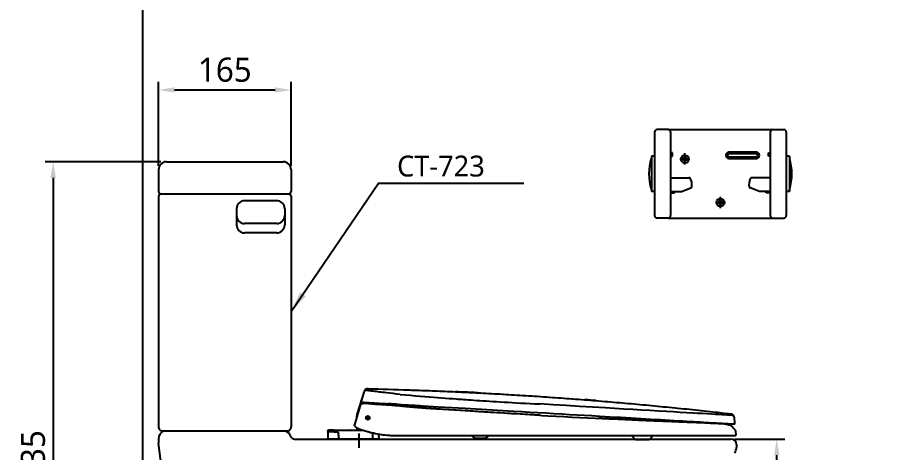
# Model space of a CAD drawing. Extents: x 76 to 2241, y -59 to 2209.
# Drawn here: x 86 to 1163, y 567 to 1109 of the extents above; entities that cross this region are included whole.
import ezdxf

# ---------------------------------------------------------------- set-up
doc = ezdxf.new("R2010")
doc.units = 0
doc.header["$LTSCALE"] = 20
doc.header["$MEASUREMENT"] = 0
doc.layers.get('0').update_dxf_attribs({"linetype": 'CONTINUOUS'})
doc.layers.get('DEFPOINTS').update_dxf_attribs({"linetype": 'CONTINUOUS'})
for name, color, linetype in [('1', 1, 'CONTINUOUS'), ('2', 2, 'CONTINUOUS'), ('3', 3, 'CONTINUOUS'), ('4', 4, 'CONTINUOUS'), ('6', 6, 'CONTINUOUS'), ('FAUCET', 4, 'CONTINUOUS')]:
    doc.layers.add(name, color=color, linetype=linetype)
doc.styles.get("Standard").update_dxf_attribs({"font": 'NanumGothic.ttf'})
doc.dimstyles.get("Standard").update_dxf_attribs({"dimtxt": 2.7, "dimasz": 2, "dimexe": 2, "dimexo": 1, "dimgap": 1.5, "dimtad": 1, "dimlfac": 10, "dimzin": 0, "dimdsep": 46, "dimtxsty": 'Standard', "dimcen": 0, "dimclrt": 2, "dimadec": 0, "dimazin": 0, "dimtfac": 1, "dimtofl": 0, "dimtmove": 0, "dimatfit": 3, "dimfxl": 0, "dimtolj": 1, "dimtzin": 0, "dimarcsym": 0})

# ---------------------------------------------------------------- blocks, each defined once
blk = doc.blocks.new('*D24')
at = {"color": 3, "lineweight": -2}
for p, q in [((979.3, 584), (1041.5, 584)), ((1031.5, 214), (1031.5, 564)), ((833.2, 194), (1041.5, 194))]:
    blk.add_line(p, q, dxfattribs=at)
at = {"color": 3}
for points in [[(1028.2, 564), (1034.9, 564), (1031.5, 584)], [(1028.2, 214), (1034.9, 214), (1031.5, 194)]]:
    blk.add_solid(points, dxfattribs=at)
at = {"layer": 'DEFPOINTS', "color": 0}
for p in [(974.3, 584), (1031.5, 584), (828.2, 194)]:
    blk.add_point(p, dxfattribs=at)
at = {"color": 2, "insert": (1006.5, 389), "char_height": 30, "attachment_point": 5, "rotation": 90}
blk.add_mtext('\\A1;390', dxfattribs=at)
blk = doc.blocks.new('*D27')
at = {"color": 3, "lineweight": -2}
for p, q in [((261.5, 924), (261.5, 1028.4)), ((426.6, 924), (426.6, 1028.4)), ((281.5, 1018.4), (406.6, 1018.4))]:
    blk.add_line(p, q, dxfattribs=at)
at = {"color": 3}
for points in [[(281.5, 1021.7), (281.5, 1015.1), (261.5, 1018.4)], [(406.6, 1021.7), (406.6, 1015.1), (426.6, 1018.4)]]:
    blk.add_solid(points, dxfattribs=at)
at = {"layer": 'DEFPOINTS', "color": 0}
for p in [(426.6, 1018.4), (261.5, 919), (426.6, 919)]:
    blk.add_point(p, dxfattribs=at)
at = {"color": 2, "insert": (344, 1043.4), "char_height": 30, "attachment_point": 5}
blk.add_mtext('\\A1;165', dxfattribs=at)
blk = doc.blocks.new('*D31')
at = {"color": 3, "lineweight": -2}
for p, q in [((264.3, 929), (120.2, 929)), ((130.2, 909), (130.2, 214)), ((379.5, 194), (120.2, 194))]:
    blk.add_line(p, q, dxfattribs=at)
at = {"color": 3}
for points in [[(126.9, 909), (133.6, 909), (130.2, 929)], [(126.9, 214), (133.6, 214), (130.2, 194)]]:
    blk.add_solid(points, dxfattribs=at)
at = {"layer": 'DEFPOINTS', "color": 0}
for p in [(269.3, 929), (130.2, 194), (384.5, 194)]:
    blk.add_point(p, dxfattribs=at)
at = {"color": 2, "insert": (105.2, 561.5), "char_height": 30, "attachment_point": 5, "rotation": 90}
blk.add_mtext('\\A1;735', dxfattribs=at)
blk = doc.blocks.new('A$C0A0E4DA4')
at = {"color": 2, "ltscale": 50}
for p, q in [((41.9, 58), (42.5, 60.1)), ((42.5, 60.1), (42.6, 60.5)), ((36.9, 41.2), (40.1, 51.8)), ((40.1, 51.8), (40.2, 51.8)), ((40.2, 51.8), (40.3, 51.8)), ((40.3, 51.8), (40.3, 51.8)), ((52.4, 37.1), (47.7, 37.1)), ((50, 39.5), (50, 34.7)), ((507.3, 30.6), (506.6, 37.7)), ((8, 21.8), (1, 21.8)), ((8, 21.8), (43.7, 21.8)), ((0, 20.8), (0, 19.8)), ((0, 20.8), (0, 19.8)), ((8, 19.8), (0, 19.8)), ((0, 19.3), (0, 19.1)), ((0, 19.1), (0, 10.8)), ((64, 10.8), (0, 10.8)), ((8, 19.8), (0.5, 19.8)), ((1.5, 19.8), (0.5, 19.8)), ((4.4, 19.8), (1.5, 19.8)), ((7.8, 19.8), (8.9, 19.8)), ((8, 19.8), (11.1, 19.8)), ((8, 19.8), (9.8, 19.8)), ((11, 19.8), (9.8, 19.8)), ((14, 12.5), (13.5, 17.5)), ((14.3, 10.8), (13.6, 17.6)), ((14.1, 10.8), (14, 12.5)), ((38.8, 17.6), (38.8, 0)), ((64, 10.8), (63.9, 16.9)), ((80.2, 15.3), (264.5, 15.3)), ((264.5, 15.3), (353.6, 15.3)), ((353.6, 15.3), (467.3, 15.3)), ((467.3, 15.3), (507.8, 15.3)), ((508.8, 16.4), (508.5, 19.9))]:
    blk.add_line(p, q, dxfattribs=at)
for points in [[(45.2, 69), (41.8, 57.8)], [(45.3, 69.7), (45.3, 69.4), (45.2, 69)], [(45.2, 69), (45.2, 69.1)], [(45.2, 69), (45.2, 69)], [(90.3, 66.3), (85.9, 66.8), (81.5, 67.3), (77.3, 67.8), (73.2, 68.3), (70.9, 68.5), (68.7, 68.8), (66.6, 69.1), (64.5, 69.3), (62.6, 69.5), (60.7, 69.8), (58.9, 70), (56.7, 70.2), (54.7, 70.4), (52.9, 70.6), (51.3, 70.8), (49.8, 71), (48.6, 71.1), (47.4, 71.2), (46.4, 71.3), (46.1, 71.3)], [(90.3, 66.3), (96.8, 65.7), (103.1, 65.2), (109.2, 64.7), (115.2, 64.2), (121, 63.7), (126.5, 63.3), (131.8, 62.9), (136.9, 62.5), (141.9, 62.1), (146.7, 61.7), (151.4, 61.4), (155.9, 61.1), (160.2, 60.7), (162.1, 60.6), (163.9, 60.5), (165.7, 60.3), (167.5, 60.2), (169.2, 60.1), (170.9, 60), (172.6, 59.9), (175.6, 59.6), (178.7, 59.4), (182.1, 59.2), (185.7, 58.9), (189.4, 58.7), (193.4, 58.4), (197.4, 58.2), (201.5, 57.9), (205.8, 57.6), (210.2, 57.3), (214.9, 57.1), (219.7, 56.8), (224.7, 56.5), (229.9, 56.2), (235.2, 55.9), (240.8, 55.6), (246.4, 55.3), (252.2, 55), (258.1, 54.7), (264.3, 54.4)], [(186.8, 68.3), (185.5, 68.4), (184.1, 68.4), (182.4, 68.5), (180.6, 68.6), (178.6, 68.7), (176.4, 68.8), (174, 68.9), (171.4, 69.1), (168.6, 69.2), (165.7, 69.3), (162.5, 69.5), (159.2, 69.6)], [(161, 69.5), (159.2, 69.6)], [(40.1, 51.8), (40.2, 52.3), (40.4, 52.9), (40.5, 53.4), (40.7, 54), (40.9, 54.5), (41, 55), (41.2, 55.5), (41.3, 56), (41.3, 56)], [(40.2, 51.9), (40.5, 52.6), (41, 53.3), (41.6, 54), (42.2, 54.5), (43, 54.9), (43.8, 55.2), (44.6, 55.3), (45.3, 55.3)], [(40.6, 52.7), (40.6, 52.8), (41.2, 53.7), (41.5, 54.3), (41.8, 54.8), (42, 55.3), (42.3, 55.6), (42.4, 56), (42.6, 56.2), (42.7, 56.5), (42.7, 56.6)], [(41.3, 56), (41.4, 56.4), (41.5, 56.8), (41.6, 57.1), (41.7, 57.3), (41.8, 57.6), (41.8, 57.6)], [(41.7, 56.9), (41.6, 56.7), (41.4, 56.4), (41.3, 56)], [(41.8, 57.6), (41.8, 57.5), (41.7, 56.9)], [(41.8, 57), (41.7, 56.9)], [(41.8, 57.6), (41.8, 57.7), (41.8, 57.8), (41.8, 57.8)], [(41.8, 57.8), (41.8, 57.7), (41.8, 57.5)], [(41.8, 57.8), (41.8, 57.7), (41.8, 57.6)], [(41.8, 57.5), (41.8, 57.6), (41.8, 57.6)], [(42.1, 56.8), (42.1, 56.8), (42, 57), (41.9, 57.1), (41.8, 57.4), (41.8, 57.5)], [(41.9, 57.9), (41.9, 57.5), (42, 57.2), (42.2, 56.9), (42.5, 56.7)], [(42.4, 56.6), (42.3, 56.7), (42.1, 56.8)], [(42.4, 56.7), (42.5, 56.6)], [(42.5, 56.6), (42.4, 56.6)], [(42.4, 56.6), (42.4, 56.6), (42.5, 56.6)], [(42.5, 56.7), (42.8, 56.6), (43.3, 56.6), (43.8, 56.6), (44.5, 56.5), (45.2, 56.5), (46, 56.4), (46.8, 56.4), (47.6, 56.3), (48.4, 56.3), (49.3, 56.2), (50.1, 56.2), (50.8, 56.1), (51.6, 56.1), (52.3, 56), (53.1, 56), (54, 55.9), (55.1, 55.9), (56.5, 55.8), (58, 55.7), (59.7, 55.6), (61.5, 55.5), (63.6, 55.4), (65.9, 55.2), (68.1, 55.1), (70.5, 55), (73, 54.8), (75.7, 54.7), (78, 54.5), (80.3, 54.4), (82.8, 54.2), (85.4, 54.1), (87.6, 54)], [(42.5, 56.6), (42.5, 56.6), (42.7, 56.6)], [(42.5, 56.6), (42.5, 56.6), (42.5, 56.6)], [(42.7, 56.6), (42.8, 56.5)], [(42.7, 56.6), (42.8, 56.6)], [(45.3, 55.3), (59.6, 54.3), (66.3, 53.7)], [(50.5, 56.1), (50.2, 55.5), (49.9, 55)], [(87.6, 53.9), (84.7, 54.1), (81.8, 54.3), (79, 54.4), (76.2, 54.6), (74.8, 54.7)], [(87.6, 54), (88.1, 53.9), (91.6, 53.7), (94.8, 53.5), (97.9, 53.4), (100.7, 53.2), (103.4, 53), (105.8, 52.9), (108, 52.8), (109.9, 52.7), (111.5, 52.6), (113.1, 52.5), (114.5, 52.4), (115.9, 52.3), (117.4, 52.2), (118.8, 52.1), (125, 51.8), (131.3, 51.4), (137.6, 51), (154.5, 50.1), (171.4, 49.1), (191.5, 47.9), (211.6, 46.7), (231.7, 45.5), (241.7, 45), (251.7, 44.4), (261.8, 43.8), (271.8, 43.2), (281.8, 42.6), (291.8, 42), (301.2, 41.5), (310.6, 40.9), (319.9, 40.4), (329.2, 39.9), (338.4, 39.3), (345.1, 38.9), (351.7, 38.5), (358.3, 38.2), (364.8, 37.8), (371.3, 37.4), (377.6, 37), (383.8, 36.7), (390, 36.3), (396.1, 35.9), (402.2, 35.6), (408.2, 35.2), (414.2, 34.9), (420, 34.5), (425.7, 34.2), (431.3, 33.9), (436.7, 33.6), (442, 33.3), (447.2, 33), (451.5, 32.7), (455.8, 32.5), (459.9, 32.2), (464, 32), (468, 31.7), (471.8, 31.5), (475.2, 31.3), (478.5, 31.1), (481.6, 31), (484.5, 30.8), (487.3, 30.6), (489.2, 30.5), (490.9, 30.4), (492.6, 30.3), (494.2, 30.2), (495.7, 30.1), (497.1, 30), (498.4, 30), (499.6, 29.9), (500.1, 29.9), (500.6, 29.8), (501.1, 29.8), (501.5, 29.8), (501.9, 29.8), (502.3, 29.7), (502.7, 29.7), (503.1, 29.7), (503.5, 29.7), (503.9, 29.6), (504.4, 29.6), (504.8, 29.6), (505.2, 29.6), (505.5, 29.6), (505.9, 29.5), (506.1, 29.5), (506.3, 29.5), (506.5, 29.5), (506.5, 29.5)], [(505.7, 40.1), (505.6, 40.1), (504.4, 40.2), (502.7, 40.3), (500.5, 40.4), (497.8, 40.6), (494.7, 40.8), (491.1, 41), (487.1, 41.2), (482.7, 41.5), (477.9, 41.7), (472.6, 42), (467, 42.4), (461.1, 42.7), (455.1, 43.1), (447.2, 43.5), (439.1, 44), (430.8, 44.5), (422.1, 45), (412, 45.6), (401.5, 46.2), (390.8, 46.9), (379.9, 47.5), (368.8, 48.1), (357.4, 48.8), (346, 49.5), (329.9, 50.4), (313.6, 51.4), (297.2, 52.4), (280.8, 53.3), (264.3, 54.4)], [(334.2, 58.6), (332, 58.7), (329.9, 58.9), (327.9, 59.1), (326, 59.2), (324.3, 59.4), (322.7, 59.5), (321.2, 59.6), (319.8, 59.7)], [(40, 51.1), (33.5, 28.3)], [(40.6, 52.5), (40.4, 52.1), (40.1, 51.4), (40, 51.1)], [(40.1, 51.8), (40.5, 52.6)], [(40.1, 51.3), (40.3, 51.9), (40.4, 52)], [(40.2, 51.9), (40.2, 51.7), (40.1, 51.3)], [(40.5, 52.3), (40.6, 52.5)], [(135.7, 48.1), (135.5, 48.1), (134.8, 48.2), (134, 48.2), (133.2, 48.3), (132.6, 48.3), (132, 48.4), (131.4, 48.4), (130.7, 48.5), (129.8, 48.5), (128.8, 48.6), (127.9, 48.7), (127.1, 48.7), (126.5, 48.7), (125.9, 48.8), (125.3, 48.8), (124.5, 48.9), (123.8, 48.9), (123, 49), (122.4, 49), (121.8, 49.1), (121.2, 49.1), (120.6, 49.2), (120, 49.2), (119.2, 49.3), (118.5, 49.3), (117.7, 49.4), (116.9, 49.5), (116, 49.5), (115.2, 49.6), (114.7, 49.6), (114.2, 49.7), (113.5, 49.7), (112.8, 49.8), (112.2, 49.8), (111.7, 49.9), (111.1, 49.9), (110.4, 50), (109.7, 50), (108.9, 50.1), (108, 50.2), (107.2, 50.2), (106.5, 50.3), (105.9, 50.4), (105.4, 50.4), (105.1, 50.4), (104.9, 50.4), (104.6, 50.5), (104.4, 50.5), (104, 50.5), (103.7, 50.5), (103.4, 50.6), (103, 50.6), (102.5, 50.6), (101.7, 50.7), (100.8, 50.8), (100, 50.9), (99.2, 50.9), (98.6, 51), (97.7, 51), (96.8, 51.1), (95.8, 51.2), (94.7, 51.3), (93.6, 51.4), (91.5, 51.6), (89.5, 51.7), (87, 52), (84.6, 52.2), (82.3, 52.4), (80, 52.6), (77.6, 52.8), (75.4, 52.9), (73.1, 53.1), (70.8, 53.3), (68.5, 53.5), (66.3, 53.7), (66.3, 53.7)], [(264.4, 40.3), (258, 40.6), (251.8, 41), (245.8, 41.3), (240, 41.7), (234.4, 42), (229, 42.3), (224.1, 42.6), (219.5, 42.9), (215, 43.2), (210.6, 43.4), (206.5, 43.7), (202.6, 43.9), (198.9, 44.1), (195.3, 44.4), (191.9, 44.6), (188.8, 44.8), (185.8, 44.9), (183.1, 45.1), (180.4, 45.3), (177.6, 45.4), (171.1, 45.8), (164.5, 46.3), (157.6, 46.7), (150.6, 47.1), (143.3, 47.6), (140.6, 47.8), (137.9, 47.9), (135.4, 48.1), (133, 48.2), (130.8, 48.4), (128.8, 48.5), (127, 48.6), (125.5, 48.8), (124, 48.9), (122.8, 48.9), (121.8, 49)], [(136.2, 48.1), (121.8, 49)], [(136.1, 48.1), (136.1, 48.1), (135.9, 48.1), (135.7, 48.1), (135.7, 48.1)], [(264.3, 40.3), (234.6, 42), (204.8, 43.8), (175, 45.7), (145.2, 47.5), (136.2, 48.1)], [(36.4, 38.6), (36.3, 38)], [(36.6, 40.1), (36.6, 39.9), (36.6, 39.7)], [(37, 40.5), (36.9, 41.2)], [(264.3, 40.3), (264.4, 40.3)], [(264.4, 40.3), (264.4, 40.3), (264.3, 40.3)], [(264.4, 40.3), (266.8, 40.2)], [(266.8, 40.2), (274.3, 39.8), (284.3, 39.2), (294.2, 38.7), (304.1, 38.1), (314, 37.6), (323.6, 37.1), (333.2, 36.6), (336.1, 36.5)], [(336.7, 36.4), (336.7, 36.4), (336.1, 36.5)], [(336.4, 36.4), (336.1, 36.5)], [(345.4, 36), (345.1, 36), (344.3, 36), (343.4, 36.1), (342.4, 36.1), (341.4, 36.2), (340.4, 36.2), (339.6, 36.3), (338.8, 36.3), (338.1, 36.4), (337.7, 36.4), (337.2, 36.4), (336.7, 36.4)], [(487.6, 29.9), (487.4, 29.9), (487, 29.9), (486.5, 30), (485.9, 30), (485.3, 30), (484.6, 30), (483.9, 30.1), (483.1, 30.1), (482.3, 30.1), (481.5, 30.2), (480.6, 30.2), (479, 30.3), (477.3, 30.3), (475.6, 30.4), (473.7, 30.5), (471.7, 30.6), (469.6, 30.7), (467.4, 30.8), (464.9, 30.9), (462.2, 31), (459.5, 31.1), (456.7, 31.2), (455.4, 31.3), (454.1, 31.3), (452.9, 31.4), (451.7, 31.4), (450.5, 31.5), (449.4, 31.5), (448.1, 31.5), (446.4, 31.6), (444.5, 31.7), (442.4, 31.8), (441.1, 31.8), (439.8, 31.9), (438.4, 31.9), (437.3, 32), (436.4, 32), (435.7, 32), (435.1, 32.1), (434.3, 32.1), (433.4, 32.1), (432.6, 32.2), (431.7, 32.2), (430.8, 32.2), (430, 32.3), (429.3, 32.3), (427.1, 32.4), (424.6, 32.5), (422.1, 32.6), (419.8, 32.7), (417.4, 32.8), (414.8, 32.9), (412.2, 33), (409.5, 33.1), (406.6, 33.2), (403.6, 33.3), (400.7, 33.5), (398.9, 33.5), (397.1, 33.6), (395.5, 33.7), (394.1, 33.8), (392.6, 33.8), (391, 33.9), (389.3, 34), (387.5, 34), (385.8, 34.1), (384, 34.2), (382.3, 34.3), (380.8, 34.3), (379.4, 34.4), (378, 34.5), (376.7, 34.5), (374.7, 34.6), (372.8, 34.7), (370.8, 34.8), (368.6, 34.9), (366.3, 35), (363.8, 35.1), (362.1, 35.2), (360.4, 35.3), (358.8, 35.3), (357.1, 35.4), (356.2, 35.5), (355.3, 35.5), (354.6, 35.5), (354, 35.6), (353.4, 35.6), (352.7, 35.6), (351.8, 35.7), (350.9, 35.7), (350.1, 35.8), (349.4, 35.8), (348.8, 35.8), (347.9, 35.9), (347, 35.9), (346, 36), (345.4, 36)], [(0, 20.8), (0.1, 21.2), (0.3, 21.5), (0.6, 21.7), (1, 21.8)], [(33.4, 28.1), (33.5, 28.3)], [(33.5, 27.8), (33.5, 27.8), (33.4, 28.1), (33.4, 28.1)], [(33.5, 27.8), (33.5, 27.7), (33.6, 27.3), (33.7, 27), (33.9, 26.7), (34, 26.6), (34.2, 26.4), (34.5, 26.2), (34.8, 25.9), (35.2, 25.6), (35.6, 25.3), (36, 25), (36.5, 24.8), (36.9, 24.6), (37.4, 24.3), (38.3, 23.9), (39.3, 23.4), (40.6, 22.9), (41.3, 22.7), (42.1, 22.4), (43.1, 22), (44.1, 21.7), (45.3, 21.3), (46.7, 20.9), (48.2, 20.5), (49.8, 20), (51.6, 19.6), (53.4, 19.1), (55.3, 18.7), (57.4, 18.2), (59.7, 17.7), (62.1, 17.3), (64.2, 16.9), (66.5, 16.5), (68.8, 16.2), (71.3, 15.9), (73.8, 15.6), (76.4, 15.5)], [(33.6, 28.7), (33.6, 28.6)], [(35.3, 21.8), (35.5, 21.8)], [(35.8, 21.9), (35.6, 21.9), (35.5, 21.8)], [(36.3, 22.8), (36.3, 22.5), (36.2, 22.3), (36, 22), (35.8, 21.9)], [(36.3, 24.9), (36.3, 22.8)], [(437.5, 32), (437.3, 32), (437, 32)], [(487.6, 29.9), (487.3, 29.9), (487, 29.9), (486.5, 30), (486.4, 30)], [(494.9, 29.3), (494.4, 29.4), (493.3, 29.5), (492.6, 29.6), (492, 29.6), (491.4, 29.7), (490.8, 29.7), (490.2, 29.8), (489.9, 29.8), (489.8, 29.8), (489.7, 29.8), (489.6, 29.8), (489.4, 29.8), (489.2, 29.8), (489, 29.8), (488.8, 29.8), (488.4, 29.9), (488, 29.9), (487.6, 29.9)], [(494.9, 29.3), (494.9, 29.3)], [(495, 29.3), (495, 29.3), (495, 29.3), (495, 29.3)], [(495.9, 29.1), (495, 29.3)], [(501.6, 27.6), (500.7, 27.9), (499.5, 28.2), (498.5, 28.5), (497.6, 28.7), (496.9, 28.9), (496.3, 29), (495.9, 29.1)], [(501.8, 27.5), (501.7, 27.5), (501.6, 27.6)], [(504.9, 25), (504.5, 25.5), (504.2, 25.9), (504, 26.1), (503.8, 26.3), (503.6, 26.4), (503.4, 26.6), (503.2, 26.8), (502.8, 27), (502.4, 27.3), (501.8, 27.5), (501.8, 27.5)], [(506, 23.7), (506, 23.7), (505.9, 23.8), (505.8, 23.9), (505.6, 24), (505.4, 24.2), (505.2, 24.6), (504.9, 25)], [(508.5, 19.9), (508.3, 20.6), (508.1, 21.2), (507.8, 21.8), (507.5, 22.4), (507.1, 22.8), (506.7, 23.2), (506.3, 23.5), (506, 23.7)], [(506.3, 29.5), (506.5, 29.5)], [(506.5, 29.5), (506.5, 29.5), (506.7, 29.6), (506.9, 29.7), (507.1, 29.8), (507.3, 30.1), (507.3, 30.3), (507.3, 30.6)], [(0, 19.3), (0, 19.5), (0.1, 19.6), (0.3, 19.7), (0.5, 19.8)], [(0, 19.3), (0, 10.8)], [(11, 19.8), (11.2, 19.8)], [(11.2, 19.8), (11.4, 19.7), (11.9, 19.6), (12.1, 19.5), (12.3, 19.4), (12.5, 19.3), (12.7, 19.1), (12.9, 18.9), (13.2, 18.5), (13.4, 18.1), (13.5, 17.5)], [(49.8, 20), (49.9, 20), (52.2, 19.4), (54.5, 18.8), (57, 18.3), (59.6, 17.7), (62.2, 17.2), (65, 16.7), (67.8, 16.3), (70.6, 15.9), (73.5, 15.6), (76.4, 15.4)], [(55.9, 18.5), (56, 10.8)], [(76.4, 15.4), (76.4, 15.5), (76.4, 15.5)], [(76.4, 15.4), (80.2, 15.3)], [(76.6, 15.4), (76.6, 15.4)], [(76.6, 15.4), (76.7, 15.4)], [(76.6, 15.4), (76.7, 15.4)], [(180.1, 15.3), (180.1, 15.2), (180.7, 14.1), (181.3, 13.4)], [(181.3, 13.4), (181.8, 12.8), (182.5, 12.4), (183.2, 12.1), (184, 11.9)], [(184, 11.9), (184.2, 11.9), (184.6, 11.9), (185.2, 11.9)], [(194.9, 11.9), (195.5, 11.9), (195.9, 11.9), (196.1, 11.9)], [(196.1, 11.9), (196.9, 12.1), (197.6, 12.4), (198.2, 12.8), (198.8, 13.4)], [(198.8, 13.4), (199.3, 14.1), (199.9, 15.2), (200, 15.3)], [(379.1, 15.3), (379.2, 15.2), (379.4, 14.5), (379.7, 13.9), (380, 13.3), (380.4, 12.7), (380.9, 12)], [(380.9, 12), (381.1, 11.7), (381.5, 11.4), (381.8, 11.1), (382.2, 10.9), (383, 10.6), (383.6, 10.4)], [(400.2, 10.4), (400.8, 10.6), (401.5, 10.9), (401.9, 11.1), (402.3, 11.4), (402.7, 11.7), (402.9, 12)], [(402.9, 12), (403.4, 12.7), (403.8, 13.3), (404.1, 13.9), (404.3, 14.5), (404.6, 15.2), (404.6, 15.3)], [(402.9, 12), (403, 12.1)], [(399.9, 10.4), (400.2, 10.4)]]:
    blk.add_lwpolyline(points, dxfattribs=at)
blk.add_circle((50, 37.1), 2.37, dxfattribs=at)
for centre, radius, start, end in [((50.2, 68.4), 5, 88.5953, 163.5), ((374.7, 39), 5, 197.8332, 221.1124), ((377.7, 41.6), 9, 221.1122, 229.99), ((377.7, 41.6), 9, 304.8468, 318.8878), ((380.7, 39), 5, 318.8876, 331.1251), ((501.6, 37.2), 5, 6, 83.4433), ((11.1, 17.3), 2.5, 5.9994, 89.9994), ((507.8, 16.3), 1, 270, 6)]:
    blk.add_arc(centre, radius, start, end, dxfattribs=at)
for points, knots in [([(45.4, 69.8), (45.4, 69.8), (45.4, 69.8), (45.4, 69.8), (45.4, 69.7), (45.3, 69.7)], [0.0000005, 0.0000005, 0.0000005, 0.0000005, 0.3333333, 0.6666667, 0.9999995, 0.9999995, 0.9999995, 0.9999995]), ([(50.3, 73.4), (67.1, 73), (85.1, 72.5), (103.1, 71.9), (104.3, 71.8)], [0.0000193, 0.0000193, 0.0000193, 0.0000193, 0.277279, 0.2967851, 0.2967851, 0.2967851, 0.2967851]), ([(104.3, 71.8), (112.9, 71.5), (122.4, 71.2), (132, 70.8), (133, 70.8)], [0.2967851, 0.2967851, 0.2967851, 0.2967851, 0.4378889, 0.4544033, 0.4544033, 0.4544033, 0.4544033]), ([(133, 70.8), (141.7, 70.4), (150.6, 70), (159.5, 69.6), (159.6, 69.6)], [0.4544033, 0.4544033, 0.4544033, 0.4544033, 0.5984987, 0.6006749, 0.6006749, 0.6006749, 0.6006749]), ([(186.8, 68.3), (187.3, 68.3), (188.5, 68.2), (189.7, 68.1), (190.4, 68.1)], [0.74993429, 0.74993429, 0.74993429, 0.74993429, 0.75910855, 0.76977684, 0.76977684, 0.76977684, 0.76977684]), ([(190.4, 68.1), (199.5, 67.6), (209, 67.1), (218.5, 66.6), (219, 66.5)], [0.7697768, 0.7697768, 0.7697768, 0.7697768, 0.9197184, 0.9272582, 0.9272582, 0.9272582, 0.9272582]), ([(232.2, 65.8), (237.1, 65.5), (251.7, 64.6), (266.4, 63.6), (276.2, 62.9), (276.3, 62.9)], [0, 0, 0, 0, 0.1000262, 0.3000204, 0.3019588, 0.3019588, 0.3019588, 0.3019588]), ([(276.3, 62.9), (281.1, 62.6), (285.8, 62.2), (290.6, 61.9), (290.6, 61.9)], [0.30195879, 0.30195879, 0.30195879, 0.30195879, 0.40001749, 0.40009326, 0.40009326, 0.40009326, 0.40009326]), ([(305.2, 60.8), (305.2, 60.8), (310, 60.5), (315, 60.1), (319.9, 59.7), (320, 59.7)], [0.4999268, 0.4999268, 0.4999268, 0.4999268, 0.5000146, 0.6000117, 0.6014497, 0.6014497, 0.6014497, 0.6014497]), ([(334, 58.6), (334.1, 58.6), (343.9, 57.8), (358.6, 56.5), (373.2, 55.3), (378, 54.8)], [0.6977902, 0.6977902, 0.6977902, 0.6977902, 0.7000088, 0.900003, 1, 1, 1, 1]), ([(378, 54.8), (382.9, 54.4), (392.6, 53.5), (407.2, 52.1), (421.7, 50.7), (436.3, 49.3), (455.7, 47.3), (477.6, 44.9), (494.8, 43), (502.2, 42.1)], [0, 0, 0, 0, 0.117162, 0.234325, 0.351487, 0.468649, 0.585811, 0.820136, 1, 1, 1, 1]), ([(36.4, 38.6), (36.4, 38.6), (36.5, 39.1), (36.6, 39.7), (36.7, 40.4), (36.7, 40.6)], [0.312838, 0.312838, 0.312838, 0.312838, 0.3333333, 0.6666667, 0.8441628, 0.8441628, 0.8441628, 0.8441628]), ([(194.9, 11.9), (195.4, 11.9), (195.7, 11.9), (195.7, 11.9), (195.7, 11.9)], [0, 0, 0, 0, 0.5, 0.5000246, 0.5000246, 0.5000246, 0.5000246]), ([(383.6, 10.4), (385.2, 10.4), (386.7, 10.4), (389.2, 10.4), (390.6, 10.4)], [0.0165212, 0.0165212, 0.0165212, 0.0165212, 0.5, 1, 1, 1, 1])]:
    blk.add_open_spline(points, degree=3, knots=knots, dxfattribs=at)
for points in [[(159.6, 69.6), (166, 69.3), (172.4, 69), (178.8, 68.7)], [(179, 68.7), (181.6, 68.6), (184.2, 68.4), (186.8, 68.3)], [(219, 66.5), (223.4, 66.3), (227.8, 66), (232.2, 65.8)], [(290.6, 61.9), (295.2, 61.6), (299.8, 61.2), (304.4, 60.9)], [(304.4, 60.9), (304.4, 60.9), (304.4, 60.9), (304.4, 60.9)], [(304.4, 60.9), (304.6, 60.9), (304.8, 60.9), (305, 60.8)], [(305, 60.8), (305, 60.8), (305, 60.8), (305.1, 60.8)], [(305.1, 60.8), (305.1, 60.8), (305.1, 60.8), (305.1, 60.8)], [(305.1, 60.8), (305.1, 60.8), (305.1, 60.8), (305.2, 60.8)], [(320, 59.7), (324.6, 59.3), (329.3, 59), (334, 58.6)], [(36.7, 40.6), (36.8, 40.8), (36.8, 41), (36.9, 41.2)], [(28.6, 21.8), (28.5, 21.8), (28.5, 21.8), (28.5, 21.8)], [(28.6, 21.8), (28.5, 21.8), (28.5, 21.8), (28.5, 21.8)], [(28.7, 21.8), (28.7, 21.8), (28.7, 21.8), (28.6, 21.8)], [(76.7, 15.4), (77.1, 15.4), (77.9, 15.4), (79, 15.3), (79.8, 15.3), (80.2, 15.3)], [(184.4, 11.9), (184.4, 11.9), (184.7, 11.9), (185.2, 11.9)], [(185.2, 11.9), (185.7, 11.9), (186.5, 11.9), (187.5, 11.9)], [(187.5, 11.9), (187.6, 11.9), (187.9, 11.9), (188.1, 11.9)], [(188.1, 11.9), (188.4, 11.9), (188.9, 11.9), (189.7, 11.9), (190, 11.9)], [(190, 11.9), (190.4, 11.9), (191.1, 11.9), (191.7, 11.9), (192, 11.9)], [(192, 11.9), (192.2, 11.9), (192.4, 11.9), (192.6, 11.9)], [(192.6, 11.9), (193.6, 11.9), (194.4, 11.9), (194.9, 11.9)], [(390.6, 10.4), (391.9, 10.4), (393.5, 10.4), (395.2, 10.4)], [(395.2, 10.4), (395.5, 10.4), (395.8, 10.4), (396.1, 10.4)], [(396.1, 10.4), (396.4, 10.4), (397.1, 10.4), (397.8, 10.4), (398.2, 10.4)], [(398.2, 10.4), (398.5, 10.4), (399.1, 10.4), (399.4, 10.4), (399.9, 10.4)]]:
    blk.add_open_spline(points, degree=3, dxfattribs=at)

msp = doc.modelspace()

# ---------------------------------------------------------------- linework, layer by layer
at = {"layer": '1'}
for p, q in [((917.00623, 925.45326), (917.00623, 939.76741)), ((911.61916, 932.33132), (922.63248, 932.33132)), ((961.3381, 871.22091), (961.3381, 885.53506)), ((955.95102, 878.09898), (966.96434, 878.09898))]:
    msp.add_line(p, q, dxfattribs=at)
at = {"layer": '3', "color": 7}
for p, q in [((271.45872, 929.0231), (416.57284, 929.0231)), ((261.45872, 919.0231), (261.45872, 892.0231)), ((426.57284, 919.0231), (426.57284, 892.0231)), ((261.45872, 886.0231), (261.45872, 599.14091)), ((264.45872, 889.0231), (423.57284, 889.0231)), ((426.57284, 886.0231), (426.57284, 599.2753)), ((266.45734, 594.0231), (421.5792, 594.0231)), ((261.3381, 584.0231), (261.3381, 578.6837)), ((430.8381, 584.0231), (974.3381, 584.0231)), ((265.24633, 550.02811), (261.3381, 578.6837)), ((981.3381, 577.0231), (981.3381, 573.56125))]:
    msp.add_line(p, q, dxfattribs=at)
for centre, radius, start, end in [((271.45872, 919.0231), 10, 90, 180), ((416.57284, 919.0231), 10, 0, 90), ((264.45872, 892.0231), 3, 180, 270), ((264.45872, 886.0231), 3, 90, 180), ((423.57284, 892.0231), 3, 270, 0), ((423.57284, 886.0231), 3, 0, 90), ((271.25502, 584.28957), 9.9205, 101.14121716, 181.53916633), ((266.45734, 599.0231), 5, 178.64984439, 270), ((416.47029, 584.09743), 10.20419, 17.11261919, 76.58260134), ((421.5792, 599.0231), 5, 270, 2.8912696), ((430.8381, 589.0231), 5, 202.61986495, 270), ((974.3381, 577.0231), 7, 0, 90), ((971.3381, 573.56125), 10, 319.04856535, 0)]:
    msp.add_arc(centre, radius, start, end, dxfattribs=at)
at = {"layer": '4'}
for p, q in [((879.3381, 966.0231), (879.3381, 862.0231)), ((896.3381, 969.0231), (882.3381, 969.0231)), ((896.3381, 969.0231), (1026.3381, 969.0231)), ((899.3381, 966.0231), (899.3381, 862.0231)), ((1023.3381, 966.0231), (1023.3381, 862.0231)), ((1026.3381, 969.0231), (1040.3381, 969.0231)), ((1043.3381, 966.0231), (1043.3381, 862.0231)), ((901.43184, 940.03894), (899.3381, 940.03894)), ((901.43184, 936.0231), (901.43184, 940.03894)), ((1021.24437, 936.0231), (1021.24437, 940.03894)), ((1021.24437, 940.03894), (1023.3381, 940.03894)), ((875.3381, 936.0231), (875.3381, 892.0231)), ((879.3381, 936.0231), (875.3381, 936.0231)), ((899.3381, 936.0231), (901.43184, 936.0231)), ((1023.3381, 936.0231), (1021.24437, 936.0231)), ((1047.3381, 936.0231), (1043.3381, 936.0231)), ((1047.3381, 936.0231), (1047.3381, 892.0231)), ((899.3381, 909.0231), (921.79303, 909.0231)), ((1023.3381, 909.0231), (1000.88317, 909.0231)), ((912.82544, 892.0231), (924.36726, 896.4471)), ((1009.85076, 892.0231), (998.30894, 896.4471)), ((879.3381, 892.0231), (875.3381, 892.0231)), ((899.3381, 892.0231), (912.82544, 892.0231)), ((899.3381, 890.47829), (904.18517, 890.47829)), ((904.18517, 890.47829), (904.18517, 892.0231)), ((1023.3381, 892.0231), (1009.85076, 892.0231)), ((1018.49104, 890.47829), (1018.49104, 892.0231)), ((1023.3381, 890.47829), (1018.49104, 890.47829)), ((1047.3381, 892.0231), (1043.3381, 892.0231)), ((896.3381, 859.0231), (882.3381, 859.0231)), ((896.3381, 859.0231), (1026.3381, 859.0231)), ((1026.3381, 859.0231), (1040.3381, 859.0231))]:
    msp.add_line(p, q, dxfattribs=at)
for points in [[(1006.17633, 933.29377, 1), (1006.17633, 941.07246), (971.95502, 941.07246, 1), (971.95502, 933.29377)], [(1006.17633, 935.29377, 1), (1006.17633, 939.07246), (971.95502, 939.07246, 1), (971.95502, 935.29377)]]:
    msp.add_lwpolyline(points, format="xyb", close=True, dxfattribs=at)
for centre, radius in [((917.00623, 932.33132), 5), ((917.00623, 932.33132), 2.5), ((961.3381, 878.37799), 5), ((961.3381, 878.37799), 2.5)]:
    msp.add_circle(centre, radius, dxfattribs=at)
for centre, radius, start, end in [((882.3381, 966.0231), 3, 90, 180), ((896.3381, 966.0231), 3, 0, 90), ((1026.3381, 966.0231), 3, 90, 180), ((1040.3381, 966.0231), 3, 0, 90), ((940.51466, 914.0231), 68.17612, 162.94090658, 197.05909342), ((982.16155, 914.0231), 68.17612, 342.94090658, 17.05909342), ((921.79303, 906.0231), 3, 20.74302765, 90), ((907.2707, 900.5231), 18.52895, 352.32155375, 20.74302765), ((1015.40551, 900.5231), 18.52895, 159.25697235, 187.67844625), ((1000.88317, 906.0231), 3, 90, 159.25697235), ((923.65144, 898.31461), 2, 290.97192166, 352.32155375), ((999.02477, 898.31461), 2, 187.67844625, 249.02807834), ((882.3381, 862.0231), 3, 180, 270), ((896.3381, 862.0231), 3, 270, 0), ((1026.3381, 862.0231), 3, 180, 270), ((1040.3381, 862.0231), 3, 270, 0)]:
    msp.add_arc(centre, radius, start, end, dxfattribs=at)
at = {"layer": '6'}
msp.add_lwpolyline([(2241.3381, 2099.0231), (241.3381, 2099.0231), (241.3381, 194.0231), (2138.7366, 194.0231), (2138.7366, 1204.0231)], dxfattribs=at)
at = {"layer": 'FAUCET'}
for p, q in [((408.60287, 880.58677), (368.60287, 880.58677)), ((358.60287, 870.58677), (358.60287, 850.58677)), ((418.60287, 870.58677), (418.60287, 850.58677)), ((408.60287, 852.19358), (368.60287, 852.19358)), ((408.60287, 840.58677), (368.60287, 840.58677))]:
    msp.add_line(p, q, dxfattribs=at)
at = {"layer": 'FAUCET', "color": 3}
msp.add_lwpolyline([(426.57284, 742.6492), (535.43474, 902.24964), (716.3514, 902.24964)], dxfattribs=at)
at = {"layer": 'FAUCET'}
for centre, start, end in [((368.60287, 870.58677), 90, 180), ((408.60287, 870.58677), 0, 90), ((368.60287, 862.19358), 180, 270), ((408.60287, 862.19358), 270, 0), ((368.60287, 850.58677), 180, 270), ((408.60287, 850.58677), 270, 0)]:
    msp.add_arc(centre, 10, start, end, dxfattribs=at)
at = {"layer": 'FAUCET', "color": 3}
msp.add_solid([(444.91514, 761.57901), (426.57284, 742.6492), (437.78427, 766.50463)], dxfattribs=at)

# ---------------------------------------------------------------- block references
at = {"layer": '1', "color": 0}
msp.add_blockref('A$C0A0E4DA4', (472.12893, 573.20363), dxfattribs=at)

# ---------------------------------------------------------------- texts
at = {"layer": '2'}
msp.add_text('CT-723', height=26, dxfattribs=at).set_placement((558.57647, 910.69964))

# ---------------------------------------------------------------- dimensions: what is measured, and where the dimension line sits
at = {"color": 7}
dim = msp.add_linear_dim(base=(426.57284, 1018.40156), p1=(261.45872, 919.0231), p2=(426.57284, 919.0231), dimstyle='Standard', override={"dimtxt": 30, "dimasz": 20, "dimexe": 10, "dimexo": 5, "dimgap": 10, "dimtoh": 1, "dimdec": 0, "dimlfac": 1, "dimrnd": 0.5, "dimzin": 8, "dimclrd": 3, "dimclre": 3, "dimtdec": 0, "dimarcsym": 1}, dxfattribs=at)
dim.commit()
dim.dimension.update_dxf_attribs({"geometry": '*D27', "text_midpoint": (344.01578, 1043.40156)})
for base, p1, p2, picture, middle in [((130.23962, 194.0231), (269.3381, 929.0231), (384.45083, 194.0231), '*D31', (105.23962, 561.5231)), ((1031.52146, 584.0231), (828.17678, 194.0231), (974.3381, 584.0231), '*D24', (1006.52146, 389.0231))]:
    dim = msp.add_linear_dim(base=base, p1=p1, p2=p2, angle=90, dimstyle='Standard', override={"dimtxt": 30, "dimasz": 20, "dimexe": 10, "dimexo": 5, "dimgap": 10, "dimtoh": 1, "dimdec": 0, "dimlfac": 1, "dimrnd": 0.5, "dimzin": 8, "dimclrd": 3, "dimclre": 3, "dimtdec": 0, "dimarcsym": 1}, dxfattribs=at)
    dim.commit()
    dim.dimension.update_dxf_attribs({"geometry": picture, "text_midpoint": middle})

doc.saveas('drawing.dxf')
